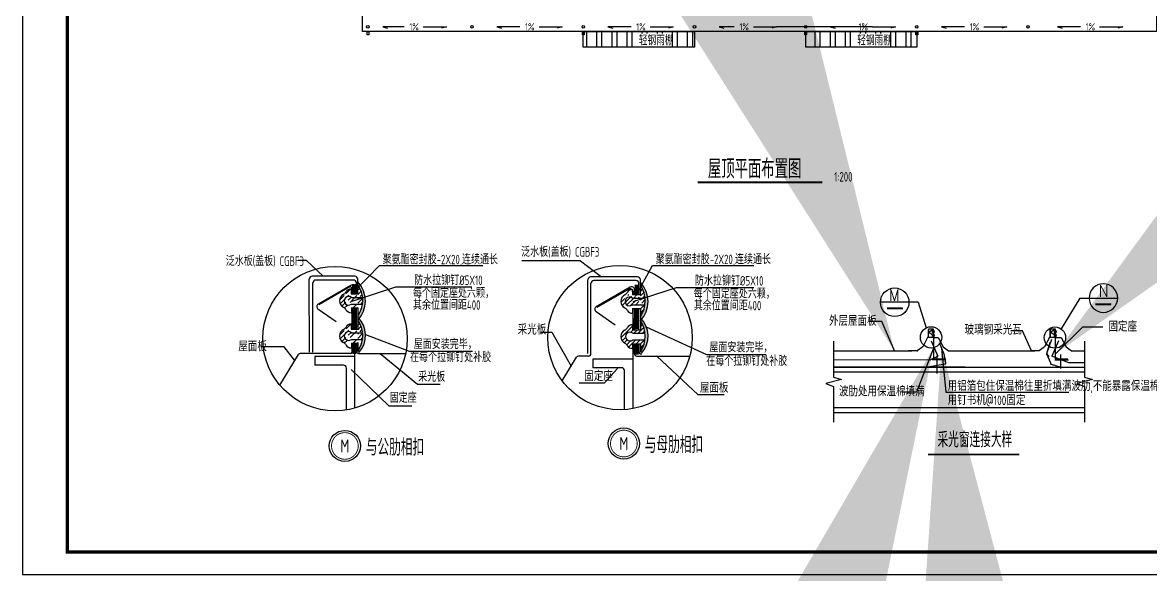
# Model space of a CAD drawing. Extents: x 180850 to 1400258, y 48356 to 327067.
# Drawn here: x 552425 to 623443, y 232984 to 267739 of the extents above; entities that cross this region are included whole.
import ezdxf
from ezdxf.enums import TextEntityAlignment as Align

# ---------------------------------------------------------------- set-up
doc = ezdxf.new("R2010")
doc.units = 0
doc.header["$LTSCALE"] = 1000
doc.linetypes.add('PHANTOM', pattern=[2.5, 1.25, -0.25, 0.25, -0.25, 0.25, -0.25])
for name, color, linetype in [('3', 3, 'PHANTOM'), ('7', 3, 'Continuous'), ('8', 3, 'Continuous'), ('PUB_DIM', 3, 'Continuous'), ('PUB_TEXT', 7, 'Continuous'), ('PUB_TITLE', 4, 'Continuous'), ('TEXT', 7, 'Continuous'), ('THIN', 7, 'Continuous'), ('WINDOW_TEXT', 7, 'Continuous'), ('YCX', 90, 'Continuous'), ('保温棉', 6, 'BATTING'), ('天沟', 2, 'Continuous'), ('文字', 7, 'Continuous'), ('黄色', 2, 'Continuous')]:
    doc.layers.add(name, color=color, linetype=linetype)
doc.styles.add('C', font='tssdeng.shx', dxfattribs={"height": 3, "bigfont": 'tssdchn.shx'})
doc.styles.add('ROMANC', font='romant.shx', dxfattribs={"width": 0.8, "bigfont": '@1hztxt.shx'})
doc.styles.get("Standard").update_dxf_attribs({"font": 'gbenor.shx', "bigfont": 'gbcbig.shx'})
doc.styles.add('TSSD_Label', font='tssdeng.shx', dxfattribs={"width": 0.7, "bigfont": 'hztxt.shx'})
doc.styles.add('TSSD_Norm', font='tssdeng.shx', dxfattribs={"bigfont": 'hztxt.shx'})
doc.styles.add('TSSD_Num', font='Tssdeng.shx', dxfattribs={"width": 0.7, "bigfont": 'hztxt.shx'})
doc.linetypes.add('BATTING', pattern='A,0.0001,-0.1,[134,ltypeshp.shx,S=0.1,R=0,X=-0.1,Y=0],-0.2,[134,ltypeshp.shx,S=0.1,R=180,X=0.1,Y=0],-0.1', length=0.4001)
doc.dimstyles.get("Standard").update_dxf_attribs({"dimscale": 100, "dimtxt": 3.5, "dimasz": 1, "dimexe": 2.5, "dimexo": 3, "dimgap": 1.5, "dimtad": 1, "dimdec": 0, "dimzin": 0, "dimdsep": 46, "dimtxsty": 'Standard', "dimblk": 'ARCHTICK', "dimcen": 0.09, "dimadec": 0, "dimazin": 0, "dimtfac": 1, "dimtdec": 0, "dimtix": 1, "dimtmove": 2, "dimatfit": 3, "dimfxl": 1, "dimtolj": 1, "dimtzin": 0, "dimarcsym": 0})

# ---------------------------------------------------------------- blocks, each defined once
blk = doc.blocks.new('ts_idx2')
at = {"color": 0, "linetype": 'ByBlock', "lineweight": -2, "const_width": 0.03333333333333333}
blk.add_lwpolyline([(-0.5, 0, 1), (0.5, 0, 1)], format="xyb", close=True, dxfattribs=at)
at = {"color": 0, "linetype": 'ByBlock', "lineweight": -2}
blk.add_circle((0, 0), 0.5833333333333334, dxfattribs=at)
at = {"color": 0, "linetype": 'ByBlock', "lineweight": -2, "style": 'TSSD_Num', "width": 0.7}
blk.add_attdef('A', text='', height=0.5, dxfattribs=at).set_placement((0, 0), align=Align.MIDDLE_CENTER)
blk = doc.blocks.new('_ArchTick')
at = {"color": 0, "linetype": 'ByBlock', "const_width": 0.4}
blk.add_lwpolyline([(-0.5, -0.5), (0.5, 0.5)], dxfattribs=at)
blk = doc.blocks.new('索引号')
at = {"layer": 'PUB_DIM', "lineweight": -3, "ltscale": 10}
blk.add_line((1000, 0), (0, 0), dxfattribs=at)
at = {"layer": 'PUB_DIM', "lineweight": -3}
blk.add_circle((500, 0), 500, dxfattribs=at)
at = {"layer": 'PUB_TEXT', "lineweight": -3, "style": 'ROMANC'}
for tag, width, p, p2 in [('1', 1.266666666666671, (309.768531473208, 45.84488161455374), (671.6732933779713, 45.84488161455374)), ('-', 0.5135135135135155, (309.8169223703153, -425.6182460854761), (671.7216842750786, -425.6182460854761))]:
    blk.add_attdef(tag, text='', height=400, dxfattribs=dict(at, width=width)).set_placement(p, p2, align=Align.FIT)

msp = doc.modelspace()

# ---------------------------------------------------------------- hatches: boundary and pattern name
h = msp.add_hatch()
h.set_pattern_fill('ANSI32', color=256, scale=200, angle=-135.0000000000001)
h.set_pattern_definition([(270, (519371.8910345262, 457504.0395868838), (952.5, -5.728753434538342e-13), []), (270, (519054.3908973853, 457186.5394497428), (952.5, -5.728753434538342e-13), [])])
h.paths.add_polyline_path([(587732.890358692, 266179.4991750136), (587732.890358692, 267179.8651302604), (594731.6179360199, 267179.86513026), (594731.6179360198, 266179.4991750132)])
h.paths.add_polyline_path([(591122.7603936397, 266179.3593111527), (591122.7603936397, 267043.9262403586), (593018.1934646638, 267043.9262403586), (593018.1934646638, 266179.3593111527)])
h = msp.add_hatch()
h.set_pattern_fill('ANSI32', color=256, scale=200, angle=-135.0000000000001)
h.set_pattern_definition([(270, (533121.8909755868, 457504.0395868838), (952.5, -5.728753434538342e-13), []), (270, (532804.390838446, 457186.5394497428), (952.5, -5.728753434538342e-13), [])])
h.paths.add_polyline_path([(601740.044019503, 266179.4991750136), (601740.044019503, 267179.8651302604), (608728.6119890958, 267179.86513026), (608728.6119890957, 266179.4991750132)])
h.paths.add_polyline_path([(604872.7603347003, 266179.3593111527), (604872.7603347003, 267043.9262403586), (606768.1934057245, 267043.9262403586), (606768.1934057245, 266179.3593111527)])
at = {"linetype": 'Continuous'}
h = msp.add_hatch(dxfattribs=at)
h.set_pattern_fill('ANSI31', color=1, scale=60.00000000000003, style=0)
h.set_pattern_definition([(45, (553445.2619798561, 289248.0241285502), (-134.7038418160373, 134.7038418160373), [])])
edge = h.paths.add_edge_path()
edge.add_line((573132.9048155999, 250426.5504644044), (573826.1465949824, 250426.5504644044))
edge.add_arc((572954.8985007695, 250216.5504644046), 275.2930222868749, 49.71375193712696, 310.2862480628657)
edge.add_arc((572472.9048156046, 250941.5314528015), 360.0000000000002, 296.4288047686909, 332.2735083251216)
edge.add_arc((572834.975812391, 250213.063948616), 453.4865157883771, 116.4288047686893, 243.5711952313106)
edge.add_line((573132.9048155999, 250966.5504644044), (573132.9048155999, 250666.5504644044))
edge.add_arc((573110.2334101327, 250606.5504644044), 360.0000000000002, 90, 152.2735083251234)
edge.add_arc((573106.5194052599, 249826.5504644046), 360.0000000000002, 208.355192117201, 269.9999999999968)
edge.add_arc((572472.9048156046, 249484.5964444308), 360.0000000000002, 28.35519211720153, 63.57119523130913)
edge.add_line((573132.9048155999, 250006.5504644046), (573829.3174069962, 250006.5504644046))
edge.add_arc((572105.3699974647, 250203.547402184), 1735.166408252474, 325.4383870093404, 394.5616129906601)
edge.add_line((573132.9048155999, 249766.5504644046), (573132.9048155999, 249466.5504644046))
edge.add_line((573132.9048155999, 249766.5504644046), (573534.3083862221, 249766.5504644046))
edge.add_line((573534.3083862179, 249766.5504644046), (573534.3083862179, 249219.2011493543))
edge.add_line((573534.3083862179, 249530.9796154489), (573534.3083862179, 249766.5504644047))
edge.add_line((573534.3083862179, 251187.8936550138), (573534.3083862179, 250666.5504644043))
edge.add_line((573132.9048155999, 250666.5504644046), (573534.3083862221, 250666.5504644046))
h = msp.add_hatch(color=7, dxfattribs=at)
h.paths.add_polyline_path([(573534.3083862179, 251403.0252321685), (573534.3083862179, 251187.8936550138, -0.09279267283426133), (573793.6075659922, 250604.3670330859), (573939.237105044, 250712.8285756693, 0.1168679019235286)])
h.paths.add_polyline_path([(573534.3083862179, 249219.2011493542), (573534.3083862179, 249004.0695722, 0.2716897885228741), (573939.237105044, 250712.8285756693), (573793.6075659922, 250604.3670330859, -0.2121800642430732)])
h = msp.add_hatch(dxfattribs=at)
h.set_pattern_fill('ANSI31', color=1, scale=60.00000000000003, style=0)
h.set_pattern_definition([(45, (558440.1565250193, 288766.1213181254), (-134.7038418160373, 134.7038418160373), [])])
edge = h.paths.add_edge_path(flags=17)
edge.add_arc((590544.0940485961, 250176.4239351591), 453.4865157883771, 116.4288047148524, 243.5711952851475)
edge.add_arc((590182.0230518094, 249447.9564309737), 360.0000000000002, 28.355192150400683, 63.57119528514761, ccw=False)
edge.add_arc((590815.6376414647, 249789.9104509475), 360.0000000000002, 208.3551921504007, 270)
edge.add_line((590815.6376414647, 249429.9104509475), (590838.3090469291, 249429.9104509475))
edge.add_line((590838.3090469291, 249429.9104509475), (590838.3090469291, 249729.9104509475))
edge.add_line((590838.3090469291, 249729.9104509475), (591326.70753827, 249729.9104509475))
edge.add_line((591326.70753827, 249729.9104509475), (591327.0826066873, 249222.5170715046))
edge.add_arc((589898.1442179299, 250206.8633243346), 1735.166408252474, 325.4383870209965, 394.5616129790034)
edge.add_line((591327.0826066873, 251191.2095771644), (591326.70753827, 250610.7881936582))
edge.add_line((591326.70753827, 250610.7881936582), (590821.5381702058, 250610.7881936582))
edge.add_line((590821.5381702058, 250610.7881936582), (590819.3516463464, 250929.9104509475))
edge.add_arc((590819.3516463464, 250569.9104509475), 360.0000000000002, 90, 152.273508311653)
edge.add_arc((590182.0230518094, 250904.8914393445), 360.0000000000002, 296.4288047148524, 332.2735083116527, ccw=False)
edge = h.paths.add_edge_path(flags=0)
edge.add_arc((590815.6376414647, 249789.9104509475), 360.0000000000002, 208.3551921504007, 270)
edge = h.paths.add_edge_path(flags=0)
edge.add_arc((590182.0230518094, 249447.9564309737), 360.0000000000002, 28.35519215040074, 63.57119528514756)
edge = h.paths.add_edge_path(flags=0)
edge.add_arc((590544.0940485961, 250176.4239351591), 453.4865157883771, 116.4288047148524, 243.5711952851475)
edge = h.paths.add_edge_path(flags=0)
edge.add_line((590815.6376414647, 249429.9104509475), (590838.3090469291, 249429.9104509475))
edge = h.paths.add_edge_path(flags=0)
edge.add_line((590838.3090469291, 249729.9104509475), (590838.3090469291, 249429.9104509475))
edge = h.paths.add_edge_path(flags=0)
edge.add_line((590838.3090469291, 249729.9104509475), (591326.70753827, 249729.9104509475))
edge = h.paths.add_edge_path(flags=0)
edge.add_line((591326.70753827, 249729.9104509475), (591327.0826066873, 249222.5170715046))
edge = h.paths.add_edge_path(flags=0)
edge.add_arc((589898.1442179299, 250206.8633243346), 1735.166408252474, 325.4383870209965, 394.5616129790034)
edge = h.paths.add_edge_path(flags=0)
edge.add_line((591326.70753827, 250610.7881936582), (591327.0826066873, 251191.2095771644))
edge = h.paths.add_edge_path(flags=0)
edge.add_line((590821.5381702058, 250610.7881936582), (591326.70753827, 250610.7881936582))
edge = h.paths.add_edge_path(flags=0)
edge.add_line((590819.3516463464, 250929.9104509475), (590821.5381702058, 250610.7881936582))
edge = h.paths.add_edge_path(flags=0)
edge.add_arc((590819.3516463464, 250569.9104509475), 360.0000000000002, 90, 152.273508311653)
edge = h.paths.add_edge_path(flags=0)
edge.add_arc((590182.0230518094, 250904.8914393445), 360.0000000000002, 296.4288047148524, 332.2735083116526)
edge = h.paths.add_edge_path(flags=17)
edge.add_arc((590182.0230518094, 250904.8914393445), 360.0000000000002, 296.4288047148524, 332.2735083116526)
edge.add_arc((590819.3516463464, 250569.9104509475), 360.0000000000002, 90, 152.273508311653, ccw=False)
edge.add_line((590819.3516463464, 250929.9104509475), (590821.5381702058, 250610.7881936582))
edge.add_line((590821.5381702058, 250610.7881936582), (591326.70753827, 250610.7881936582))
edge.add_line((591326.70753827, 250610.7881936582), (591327.0826066873, 251191.2095771644))
edge.add_arc((589898.1442179299, 250206.8633243346), 1735.166408252474, -34.56161297900343, 34.561612979003485, ccw=False)
edge.add_line((591327.0826066873, 249222.5170715046), (591326.70753827, 249729.9104509475))
edge.add_line((591326.70753827, 249729.9104509475), (590838.3090469291, 249729.9104509475))
edge.add_line((590838.3090469291, 249729.9104509475), (590838.3090469291, 249429.9104509475))
edge.add_line((590838.3090469291, 249429.9104509475), (590815.6376414647, 249429.9104509475))
edge.add_arc((590815.6376414647, 249789.9104509475), 360.0000000000002, 208.3551921504007, 270, ccw=False)
edge.add_arc((590182.0230518094, 249447.9564309737), 360.0000000000002, 28.35519215040074, 63.57119528514756)
edge.add_arc((590544.0940485961, 250176.4239351591), 453.4865157883771, 116.42880471485239, 243.5711952851475, ccw=False)
edge = h.paths.add_edge_path(flags=0)
edge.add_arc((590182.0230518094, 250904.8914393445), 360.0000000000002, 296.4288047148524, 332.2735083116526)
edge.add_arc((590182.0230518094, 250904.8914393445), 360.0000000000002, 296.4288047148524, 332.2735083116527, ccw=False)
edge = h.paths.add_edge_path(flags=0)
edge.add_arc((590182.0230518094, 250904.8914393445), 360.0000000000002, 296.4288047148524, 332.2735083116526)
edge.add_arc((590182.0230518094, 250904.8914393445), 360.0000000000002, 296.4288047148524, 332.2735083116526)
edge = h.paths.add_edge_path(flags=0)
edge.add_arc((590182.0230518094, 250904.8914393445), 360.0000000000002, 296.4288047148524, 332.2735083116526)
edge.add_arc((590182.0230518094, 250904.8914393445), 360.0000000000002, 296.4288047148524, 332.2735083116526)
edge.add_arc((590182.0230518094, 250904.8914393445), 360.0000000000002, 296.4288047148524, 332.2735083116526)
edge.add_arc((590636.7151420539, 250179.9104509475), 275.2930222868749, 49.71375192920425, 310.2862480707958)
edge.add_line((590814.7214568829, 249969.9104509475), (591622.0916274629, 249969.9104509475))
edge.add_line((590814.7214568829, 250389.9104509475), (591618.9208154491, 250389.9104509475))
h = msp.add_hatch(color=7, dxfattribs=at)
h.paths.add_polyline_path([(591327.0826066857, 251366.3852187116), (591327.0826066857, 251151.2536415568, -0.09279267283426133), (591586.3817864676, 250567.727019629), (591732.0113255134, 250676.1885622124, 0.1168679019235286)])
h.paths.add_polyline_path([(591327.0826066857, 249182.5611358969), (591327.0826066857, 248967.429558743, 0.2716897885228741), (591732.0113255134, 250676.1885622124), (591586.3817864676, 250567.727019629, -0.2121800642430732)])
h = msp.add_hatch(dxfattribs=at)
h.set_pattern_fill('ANSI31', color=1, scale=60.00000000000003, style=0)
h.set_pattern_definition([(45, (553445.2619798561, 287031.0244389294), (-134.7038418160373, 134.7038418160373), [])])
edge = h.paths.add_edge_path()
edge.add_line((573132.9048155999, 248209.5507747841), (573826.1465949824, 248209.5507747841))
edge.add_arc((572954.8985007695, 247999.5507747839), 275.2930222868749, 49.71375193712696, 310.2862480628657)
edge.add_arc((572472.9048156046, 248724.5317631812), 360.0000000000002, 296.4288047686909, 332.2735083251216)
edge.add_arc((572834.975812391, 247996.0642589958), 453.4865157883771, 116.4288047686893, 243.5711952313106)
edge.add_line((573132.9048155999, 248749.5507747842), (573132.9048155999, 248449.5507747842))
edge.add_arc((573110.2334101327, 248389.5507747841), 360.0000000000002, 90, 152.2735083251234)
edge.add_arc((573106.5194052599, 247609.5507747841), 360.0000000000002, 208.355192117201, 269.9999999999968)
edge.add_arc((572472.9048156046, 247267.5967548104), 360.0000000000002, 28.35519211720153, 63.57119523130913)
edge.add_line((573132.9048155999, 247789.5507747841), (573829.3174069962, 247789.5507747841))
edge.add_arc((572105.3699974647, 247986.5477125636), 1735.166408252474, 325.4383870093404, 394.5616129906601)
edge.add_line((573132.9048155999, 247549.5507747839), (573132.9048155999, 247249.5507747839))
edge.add_line((573132.9048155999, 247549.5507747839), (573534.3083862221, 247549.5507747839))
edge.add_line((573534.3083862179, 247549.5507747839), (573534.3083862179, 247002.2014597336))
edge.add_line((573534.3083862179, 247313.9799258279), (573534.3083862179, 247549.5507747839))
edge.add_line((573534.3083862179, 248970.8939653934), (573534.3083862179, 248449.5507747839))
edge.add_line((573132.9048155999, 248449.5507747839), (573534.3083862221, 248449.5507747839))
h = msp.add_hatch(color=7, dxfattribs=at)
h.paths.add_polyline_path([(573534.3083862179, 249186.0255425483), (573534.3083862179, 248970.8939653934, -0.09279267283426133), (573793.6075659922, 248387.3673434652), (573939.237105044, 248495.8288860489, 0.1168679019235286)])
h.paths.add_polyline_path([(573534.3083862179, 247002.2014597334), (573534.3083862179, 246787.0698825787, 0.2716897885228741), (573939.237105044, 248495.8288860489), (573793.6075659922, 248387.3673434652, -0.2121800642430732)])
h = msp.add_hatch(dxfattribs=at)
h.set_pattern_fill('ANSI31', color=1, scale=60.00000000000003, style=0)
h.set_pattern_definition([(45, (558440.1451667836, 286549.1312757202), (-134.7038418160373, 134.7038418160373), [])])
edge = h.paths.add_edge_path()
edge.add_arc((590544.0826903648, 247959.4338927536), 453.4865157883771, 116.4288047686893, 243.5711952313106)
edge.add_arc((590182.0116935781, 247230.9663885686), 360.0000000000002, 28.355192117201625, 63.571195231309105, ccw=False)
edge.add_arc((590815.626283232, 247572.920408542), 360.0000000000002, 208.355192117201, 269.9999999999968)
edge.add_line((590815.626283232, 247212.920408542), (590838.2976886964, 247212.920408542))
edge.add_line((590838.2976886934, 247212.920408542), (590838.2976886934, 247512.920408542))
edge.add_line((590838.2976886934, 247512.9204085422), (591326.6961800328, 247512.9204085422))
edge.add_line((591326.6961800357, 247512.9204085422), (591327.0712484574, 247005.5270290993))
edge.add_arc((589898.132859697, 247989.873281929), 1735.166408252474, 325.4383870093404, 394.5616129906601)
edge.add_line((591327.071248456, 248974.2195347591), (591326.6961800344, 248393.7981512528))
edge.add_line((591326.6961800357, 248393.798151253), (590821.5268119742, 248393.798151253))
edge.add_line((590821.5268119728, 248393.798151253), (590819.3402881107, 248712.9204085424))
edge.add_arc((590819.340288112, 248352.9204085423), 360.0000000000002, 90, 152.2735083251234)
edge.add_arc((590182.0116935781, 248687.901396939), 360.0000000000002, 296.4288047686909, 332.27350832512155, ccw=False)
edge = h.paths.add_edge_path(flags=16)
edge.add_arc((590636.7037838182, 247962.9204085422), 275.2930222868749, 49.71375193712696, 310.2862480628657)
edge.add_line((590814.7100986486, 247752.920408542), (591622.0802692284, 247752.9204085419))
edge.add_line((590814.7100986486, 248172.9204085423), (591618.9094572146, 248172.9204085423))
h = msp.add_hatch(color=7, dxfattribs=at)
h.paths.add_polyline_path([(591327.0826066857, 249149.3855290908), (591327.0826066857, 248934.2539519361, -0.09279267283426133), (591586.3817864676, 248350.7273300082), (591732.0113255134, 248459.1888725921, 0.1168679019235286)])
h.paths.add_polyline_path([(591327.0826066857, 246965.5614462767), (591327.0826066857, 246750.4298691218, 0.2716897885228741), (591732.0113255134, 248459.1888725921), (591586.3817864676, 248350.7273300082, -0.2121800642430732)])
h = msp.add_hatch(color=4, dxfattribs=at)
h.paths.add_polyline_path([(609766.6626246719, 248304.9877863068), (609756.6626246691, 248304.9877863068), (609756.6626246691, 248039.5425447628), (609766.6626246719, 248039.5425447628)])
h.paths.add_polyline_path([(609766.6626246719, 248039.5425447628), (609776.6626246705, 248039.5425447628), (609776.6626246705, 248304.9877863068), (609766.6626246719, 248304.9877863068)])
h.paths.add_polyline_path([(609766.6626246719, 248039.5425447628), (609756.6626246691, 248039.5425447628), (609756.6626246691, 247972.9449902077), (609766.6626246719, 247972.9449902077)])
h.paths.add_polyline_path([(609766.6626246719, 247972.9449902077), (609776.6626246705, 247972.9449902077), (609776.6626246705, 248039.5425447628), (609766.6626246719, 248039.5425447628)])
h = msp.add_hatch(color=4, dxfattribs=at)
h.paths.add_polyline_path([(617441.1646984963, 248306.2870212941), (617431.1646984936, 248306.2870212941), (617431.1646984936, 248040.8417797501), (617441.1646984963, 248040.8417797501)])
h.paths.add_polyline_path([(617441.1646984963, 248040.8417797501), (617451.164698495, 248040.8417797501), (617451.164698495, 248306.2870212941), (617441.1646984963, 248306.2870212941)])
h.paths.add_polyline_path([(617441.1646984963, 248040.8417797501), (617431.1646984936, 248040.8417797501), (617431.1646984936, 247974.2442251952), (617441.1646984963, 247974.2442251952)])
h.paths.add_polyline_path([(617441.1646984963, 247974.2442251952), (617451.164698495, 247974.2442251952), (617451.164698495, 248040.8417797501), (617441.1646984963, 248040.8417797501)])

# ---------------------------------------------------------------- linework, layer by layer
at = {"color": 7, "linetype": 'Continuous'}
for p, q in [((570484.1619845369, 246984.3912577503), (570477.0547492736, 251581.5227073225)), ((573353.9333177976, 251761.5227073225), (570657.0547492736, 251761.5227073225)), ((573263.9333177976, 251525.3839152111), (570883.8955822192, 251525.3839152111)), ((573533.9333177976, 250647.4282071154), (573533.9333177976, 251581.5227073225)), ((588023.1125178864, 246896.1348490592), (588023.1125178864, 251545.0492610951)), ((591146.70753827, 251724.8826938652), (588195.3706538997, 251724.8826938652)), ((591056.70753827, 251488.7439017539), (588393.993019349, 251488.7439017539)), ((591326.70753827, 250610.7881936582), (591326.70753827, 251544.8826938652)), ((570703.8955822192, 246984.3912577503), (570703.8955822192, 251345.3839152111)), ((573443.9333177976, 250647.4282071154), (573443.9333177976, 251345.3839152111)), ((588213.993019349, 246896.1348490592), (588213.993019349, 251308.7439017539)), ((591236.70753827, 250610.7881936582), (591236.70753827, 251308.7439017539)), ((620962.2514207436, 249998.9777577714), (619977.210242994, 249998.9777577714)), ((573443.9333177976, 248439.4008341956), (573443.9333177976, 249766.5504644046)), ((573533.9333177976, 249766.5504644046), (573534.3083862207, 249259.1570849619)), ((591236.70753827, 248402.7608207386), (591236.70753827, 249729.9104509475)), ((591326.70753827, 249729.9104509475), (591327.0826066873, 249222.5170715046)), ((606859.7337552578, 249736.8715004835), (607844.7749330074, 249736.8715004835)), ((573534.3083862207, 249259.1570849619), (573533.9333177976, 248430.4285174943)), ((591327.0826066873, 249222.5170715046), (591326.70753827, 248393.7885040372)), ((573443.9333177976, 247047.3454394378), (573443.9333177976, 247549.5507747841)), ((573443.9333177976, 247542.1536545277), (573443.9333177976, 247549.5507747841)), ((573533.9333177976, 247025.1484932148), (573533.9333177976, 247580.5976941836)), ((573533.9333177976, 247549.5507747841), (573534.3083862207, 247042.1573953413)), ((588213.993019349, 246884.0641655992), (588213.993019349, 247685.1131389059)), ((590954.0307549274, 246884.0641655992), (590954.0307549274, 247512.9107613271)), ((591236.70753827, 247505.5136410706), (591236.70753827, 247512.9107613271)), ((591236.70753827, 247010.7054259809), (591236.70753827, 247512.9107613271)), ((591326.70753827, 247512.9107613271), (591327.0826066873, 247005.5173818842)), ((573593.9333177976, 246897.3454394378), (576546.3060983695, 246897.3454394378)), ((586406.840327174, 245173.9858140019), (587310.2234064437, 246661.9108857354)), ((588063.993019349, 246734.0641655992), (587438.4415337226, 246734.0641655992)), ((591104.0307549274, 246734.0641655992), (594374.0307549274, 246734.0641655992)), ((609992.5172689169, 246749.1501227826), (609992.5172689169, 245631.9501227828))]:
    msp.add_line(p, q, dxfattribs=at)
at = {"color": 3, "linetype": 'Continuous'}
for p, q in [((573083.9333177976, 251189.4993425299), (571038.5853476533, 250008.6171413787)), ((573353.9333177976, 250647.4282071154), (573353.9333177976, 251033.6147698486)), ((590594.0307549274, 250950.141117145), (588591.6467373959, 249794.0641655992)), ((590864.0307549274, 250610.7881936582), (590864.0307549274, 250794.2565444638)), ((571025.341589112, 249705.2852007257), (572163.4154010393, 248908.3973385744)), ((573353.9333177976, 248430.4285174943), (573353.9333177976, 249766.5504644046)), ((590864.0307549274, 248393.7885040372), (590864.0307549274, 249729.9104509475)), ((609766.6626246705, 248408.7867027264), (609482.2139873834, 248244.5602054184)), ((609482.2139873834, 248244.5602054184), (609678.8104780138, 248106.9018606941)), ((617441.164698495, 248410.0859377139), (617156.7160612078, 248245.8594404058)), ((617156.7160612078, 248245.8594404058), (617353.3125518368, 248108.2010956815)), ((573353.9333177976, 243466.1125309072), (573353.9333177976, 247549.5507747841)), ((573353.9333177976, 247542.1536545277), (573353.9333177976, 247549.5507747841)), ((573353.9333177976, 247542.1536545277), (573353.9333177976, 247549.5507747841)), ((590864.0307549274, 243428.986919208), (590864.0307549274, 247512.9107613271)), ((590864.0307549274, 246945.3839763681), (590864.0307549274, 247512.9107613271)), ((591146.70753827, 247505.5136410706), (591146.70753827, 247512.9107613271)), ((591146.70753827, 247505.5136410706), (591146.70753827, 247512.9107613271)), ((570822.45987333, 246703.7290199007), (570822.45987333, 246163.7290199007)), ((573353.9333177976, 246703.7290199007), (570822.45987333, 246703.7290199007)), ((590864.0307549274, 246540.4477460621), (588332.5573104596, 246540.4477460621)), ((588332.5573104596, 246540.4477460621), (588332.5573104596, 246000.4477460621)), ((572633.9333177976, 246163.7290199007), (570822.45987333, 246163.7290199007)), ((572813.9333177976, 243346.0105271183), (572813.9333177976, 245983.7290199007)), ((590144.0307549274, 246000.4477460621), (588332.5573104596, 246000.4477460621)), ((590324.0307549274, 243363.0299315594), (590324.0307549274, 245820.4477460621))]:
    msp.add_line(p, q, dxfattribs=at)
at = {"color": 1, "linetype": 'Continuous'}
for p, q in [((573038.9333177976, 251087.4416288707), (571081.5493002661, 249957.3454394384)), ((573161.7427084529, 250647.4282071154), (573161.7427084529, 250957.5378183029)), ((590684.0307549274, 251078.179592918), (588548.6827847831, 249845.3358675395)), ((590954.0307549274, 250610.7881936582), (590954.0307549274, 250922.2950202368)), ((590954.5169289192, 250610.7881936582), (590954.5169289192, 250920.8978048457)), ((573161.7427084529, 249766.5504644046), (573161.7427084529, 248430.4285174943)), ((588535.4390262415, 249542.0039268866), (589729.5011998481, 248705.9125918354)), ((590954.5169289192, 249729.9104509475), (590954.5169289192, 248393.7885040372)), ((590954.0307549274, 248393.7885040372), (590954.0307549274, 249114.7084711699)), ((609726.6626246705, 248377.2396973428), (609514.1755116106, 248254.5602054184)), ((609756.6626246705, 247914.5602054184), (609756.6626246705, 248359.9191892669)), ((617401.164698495, 248378.5389323303), (617188.6775854336, 248255.8594404057)), ((617431.164698495, 247915.8594404058), (617431.164698495, 248361.2184242543)), ((573161.3312129922, 247549.5507747841), (573161.256534461, 246987.3454394378)), ((573263.9333177976, 247542.1536545277), (573263.9333177976, 247549.5507747841)), ((590954.0307549274, 246950.7054259949), (590954.0307549274, 247512.9107613271)), ((591056.70753827, 247505.5136410706), (591056.70753827, 247512.9107613271))]:
    msp.add_line(p, q, dxfattribs=at)
at = {"color": 2, "linetype": 'Continuous'}
for p, q in [((573113.9333177976, 250957.5378183029), (573113.9333177976, 250647.4282071154)), ((590819.3516463464, 250929.9104509475), (590821.5381702058, 250610.7881936582)), ((591326.70753827, 250610.7881936582), (591327.0826066873, 251191.2095771644)), ((573113.9333177976, 250647.4282071154), (573533.9333177976, 250647.4282071154)), ((573132.9048156032, 250426.5504644046), (573826.1465949827, 250426.5504644046)), ((573132.9048156032, 250006.5504644046), (573829.3174069963, 250006.5504644046)), ((590814.7214568829, 250389.9104509475), (591618.9208154491, 250389.9104509475)), ((590821.5381702058, 250610.7881936582), (591326.70753827, 250610.7881936582)), ((573106.5194052585, 249466.5504644046), (573129.1908107215, 249466.5504644046)), ((573129.1908107215, 249766.5504644046), (573129.1908107215, 249466.5504644046)), ((573129.1908107215, 249766.5504644046), (573533.9333177976, 249766.5504644046)), ((590814.7214568829, 249969.9104509475), (591622.0916274629, 249969.9104509475)), ((590815.6376414647, 249429.9104509475), (590838.3090469291, 249429.9104509475)), ((590838.3090469291, 249729.9104509475), (591326.70753827, 249729.9104509475)), ((590838.3090469291, 249729.9104509475), (590838.3090469291, 249429.9104509475)), ((591326.70753827, 249729.9104509475), (591327.0826066873, 249222.5170715046)), ((573113.9333177976, 248740.5381286823), (573113.9333177976, 248430.4285174943)), ((590819.3516463464, 248712.9107613269), (590823.0515540115, 248393.7885040372)), ((573113.9333177976, 248430.4285174943), (573533.9333177976, 248430.4285174943)), ((573132.9048156032, 248209.5507747841), (573826.1465949827, 248209.5507747841)), ((590823.0515540115, 248393.7885040372), (591326.70753827, 248393.7885040372)), ((590842.0230518094, 248172.910761327), (591618.9208154491, 248172.910761327)), ((573106.5194052585, 247249.5507747839), (573129.1908107215, 247249.5507747839)), ((573129.1908107215, 247549.5507747841), (573533.9333177976, 247549.5507747841)), ((573129.1908107215, 247549.5507747841), (573129.1908107215, 247249.5507747839)), ((573132.9048156032, 247789.5507747839), (573829.3174069963, 247789.5507747839)), ((573533.9333177976, 247580.5976941836), (573533.9333177976, 247542.1536545277)), ((590815.6376414647, 247212.9107613271), (590838.3090469291, 247212.9107613271)), ((590838.3090469291, 247512.9107613271), (590838.3090469291, 247212.9107613271)), ((590838.3090469291, 247512.9107613271), (591326.70753827, 247512.9107613271)), ((590842.0230518094, 247752.9107613271), (591622.0916274629, 247752.9107613271))]:
    msp.add_line(p, q, dxfattribs=at)
at = {"color": 3}
for p, q in [((609410.5660641597, 247914.5602054183), (609101.6539298877, 247308.2860054182)), ((609776.6626246705, 247914.5602054184), (609410.5660641597, 247914.5602054183)), ((609472.2139873834, 247914.5602054184), (609472.2139873834, 248408.7867027264)), ((609756.6626246705, 248428.7867027264), (609492.2139873848, 248428.7867027264)), ((609776.6626246705, 247914.5602054184), (609776.6626246705, 248408.7867027264)), ((609776.6626246705, 247915.2098229121), (609776.6626246705, 247774.2228456131)), ((617146.7160612078, 247915.8594404058), (617146.7160612078, 248410.0859377139)), ((617431.164698495, 248430.0859377139), (617166.7160612078, 248430.0859377139)), ((617451.164698495, 247915.8594404058), (617451.164698495, 248410.0859377139)), ((617451.164698495, 247915.8594404059), (617451.164698495, 247774.8724631068)), ((617451.164698495, 247915.8594404059), (617817.3572458833, 247915.8594404058)), ((617482.97529473, 247915.8594404058), (617817.3572458833, 247915.8594404058)), ((617817.3572458833, 247915.8594404058), (618126.2693801537, 247309.5852404058)), ((609101.6539298877, 247308.2860054182), (608760.4060641587, 247069.3522054183)), ((609101.6539298877, 247308.2860054182), (608760.4060641587, 247069.3522054183)), ((618126.2693801537, 247309.5852404058), (618467.5172458828, 247070.6514404057)), ((603495.8374973253, 247069.3522054185), (608424.5186823428, 247069.3522054183)), ((608760.4060641587, 247069.3522054183), (608183.3890641587, 247069.3522054183)), ((618467.5172458828, 247070.6514404057), (619301.0374973252, 247070.6514404057)), ((611769.941484928, 246032.9488296683), (603495.8374973253, 246031.926759195))]:
    msp.add_line(p, q, dxfattribs=at)
at = {"color": 6, "linetype": 'Continuous'}
for p, q in [((609462.2139873848, 247914.5602054184), (609462.2139873848, 248418.7867027266)), ((609766.6626246705, 248438.7867027264), (609482.2139873834, 248438.7867027264)), ((609786.6626246705, 247914.5602054184), (609786.6626246705, 248418.7867027266)), ((617136.7160612078, 247915.8594404058), (617136.7160612078, 248420.0859377139)), ((617441.164698495, 248440.0859377139), (617156.7160612078, 248440.0859377139)), ((617461.164698495, 247915.8594404058), (617461.164698495, 248420.0859377139)), ((573533.9333177976, 247542.1536545277), (573533.9333177976, 247580.5976941836)), ((591326.70753827, 247505.5136410706), (591326.70753827, 247512.9107613493)), ((591326.70753827, 246988.5084797578), (591326.70753827, 247512.9107613349))]:
    msp.add_line(p, q, dxfattribs=at)
at = {"color": 4, "linetype": 'Continuous'}
for p, q in [((609756.6626246705, 248304.9877863069), (609776.6626246705, 248304.9877863069)), ((609756.6626246705, 248199.2964510943), (609776.6626246705, 248199.2964510943)), ((609756.6626246705, 248072.8247009892), (609776.6626246705, 248072.8247009892)), ((617431.164698495, 248306.2870212943), (617451.164698495, 248306.2870212943)), ((617431.164698495, 248200.5956860816), (617451.164698495, 248200.5956860816)), ((617431.164698495, 248074.1239359767), (617451.164698495, 248074.1239359767)), ((617431.164698495, 247968.4326007644), (617451.164698495, 247968.4326007644))]:
    msp.add_line(p, q, dxfattribs=at)
for points in [[(623831.6179360198, 267179.8651302601), (573831.6179360198, 267179.8651302601), (573831.6179360198, 303179.86513026), (623831.6179360198, 303179.86513026)], [(587732.890358692, 267179.8651302604), (594731.6179360199, 267179.86513026), (594731.6179360198, 266179.4991750132), (587732.890358692, 266179.4991750136)], [(601740.044019503, 267179.8651302604), (608728.6119890958, 267179.86513026), (608728.6119890957, 266179.4991750132), (601740.044019503, 266179.4991750136)]]:
    msp.add_lwpolyline(points, close=True)
at = {"color": 3}
for points, const_width in [([(594931.8993959343, 257676.2730744019), (602772.9798197607, 257676.2730744019)], 117.6), ([(609430.4642905327, 240533.5754123939), (615185.2934564216, 240533.5754123939)], 94.08000000000001)]:
    msp.add_lwpolyline(points, dxfattribs=dict(at, const_width=const_width))
at = {"color": 1, "linetype": 'Continuous', "const_width": 240.0000000000001}
for points in [[(573298.1646961145, 251267.0996994724), (573298.1646961145, 250647.4282071153)], [(591090.9389165764, 251230.4596860152), (591090.9389165764, 250610.7881936582)], [(573294.8230841585, 249766.5504644047), (573294.8230841585, 248470.5511478275)], [(591087.5973046204, 249729.9104509475), (591087.5973046204, 248433.9111343705)], [(573316.0102527357, 247532.557264221), (573316.0102527357, 246865.5850636482)], [(591108.7844732051, 247495.917250764), (591108.7844732051, 246828.945050191)]]:
    msp.add_lwpolyline(points, dxfattribs=at)
at = {"color": 7, "linetype": 'Continuous', "const_width": 120.0000000000001}
for points in [[(620962.2514207436, 249998.9777577714), (619977.210242994, 249998.9777577714)], [(606859.7337552578, 249736.8715004835), (607844.7749330074, 249736.8715004835)]]:
    msp.add_lwpolyline(points, dxfattribs=at)
at = {"color": 2, "linetype": 'Continuous', "const_width": 40.00000000000001}
for points in [[(609686.2014262468, 248326.7647554292), (609686.2014262468, 248206.2091716978)], [(609686.2014262468, 248265.8940056492), (609869.5766725362, 248265.8940056492)], [(609686.2014262468, 248094.6016701119), (609686.2014262468, 247974.0460863801)], [(609686.2014262468, 248033.7309203316), (609869.5766725362, 248033.7309203316)], [(609855.1627755106, 248365.444220642), (609855.1627755106, 248170.2543642292)], [(609855.1627755106, 248133.2811353248), (609855.1627755106, 247938.091278912)], [(617360.7035000712, 248328.0639904166), (617360.7035000712, 248207.508406685)], [(617360.7035000712, 248267.1932406366), (617544.0787463606, 248267.1932406366)], [(617360.7035000712, 248095.9009050994), (617360.7035000712, 247975.3453213676)], [(617360.7035000712, 248035.0301553191), (617544.0787463606, 248035.0301553191)], [(617529.664849335, 248366.7434556295), (617529.664849335, 248171.5535992167)], [(617529.664849335, 248134.5803703123), (617529.664849335, 247939.3905138994)]]:
    msp.add_lwpolyline(points, dxfattribs=at)
at = {"linetype": 'ByBlock'}
for centre in [(574161.3813532979, 267473.133416624), (580724.6877869127, 267473.1334166239), (587733.7349638194, 267473.1334166239), (594733.7349638194, 267473.1334166239), (601733.7349638194, 267473.1334166239), (601733.7349638194, 267473.1334166239), (608724.6877869127, 267473.1334166239), (615733.7349638194, 267473.1334166239)]:
    msp.add_circle(centre, 80, dxfattribs=at)
at = {"color": 7, "linetype": 'Continuous'}
for centre, radius, start, end in [((570657.0547492736, 251581.5227073225), 179.9999999999933, 90, 180), ((570883.8955822192, 251345.3839152111), 180.0000000000001, 90, 180), ((573263.9333177976, 251345.3839152111), 180.0000000000001, 0, 90), ((573353.9333177976, 251581.5227073225), 180.0000000000001, 0, 90), ((588203.1125178864, 251545.0492610951), 180.0000000000001, 90, 180), ((588393.993019349, 251308.7439017539), 180.0000000000001, 90, 180), ((591056.70753827, 251308.7439017539), 180.0000000000001, 0, 90), ((591146.70753827, 251544.8826938652), 180.0000000000001, 0, 90), ((609492.2139873848, 248408.7867027264), 20.00000000000001, 90, 180), ((617166.7160612078, 248410.0859377139), 20.00000000000001, 90, 180), ((573593.9333177976, 247047.3454394378), 150.0000000000001, 180, 270), ((587438.4415337226, 246584.0641655994), 150.0000000000001, 90, 148.736268315884), ((588063.993019349, 246884.0641655992), 150.0000000000001, 270, 0), ((591104.0307549274, 246884.0641655992), 150.0000000000001, 180, 270), ((591386.70753827, 247010.7054259809), 150.0000000000001, 180, 270)]:
    msp.add_arc(centre, radius, start, end, dxfattribs=at)
at = {"color": 2, "linetype": 'Continuous'}
for centre, radius, start, end in [((572472.9048156032, 250941.5314528017), 360.0000000000002, 296.4288047148524, 332.2735083116526), ((573110.2334101327, 250606.5504644046), 360.0000000000002, 90, 152.273508311653), ((572280.4920521014, 250203.5474021841), 1735.166408252474, 316.2688482370822, 43.73115176291776), ((572105.3699974633, 250243.5033377918), 1735.166408252474, 325.4383870209965, 34.56161297900348), ((590182.0230518094, 250904.8914393445), 360.0000000000002, 296.4288047148524, 332.2735083116526), ((590819.3516463464, 250569.9104509475), 360.0000000000002, 90, 152.273508311653), ((590073.2662725678, 250166.9073887269), 1735.166408252474, 316.2688482370822, 43.73115176291776), ((589898.1442179299, 250206.8633243346), 1735.166408252474, 325.4383870209965, 34.56161297900348), ((572834.9758123896, 250213.0639486163), 453.4865157883771, 116.4288047148524, 243.5711952851475), ((572954.8985007667, 250216.5504644046), 275.2930222868749, 49.71375192920425, 310.2862480707958), ((590544.0940485961, 250176.4239351591), 453.4865157883771, 116.4288047148524, 243.5711952851475), ((590636.7151420539, 250179.9104509475), 275.2930222868749, 49.71375192920425, 310.2862480707958), ((572472.9048156032, 249484.5964444309), 360.0000000000002, 28.35519215040074, 63.57119528514756), ((573106.5194052585, 249826.5504644046), 360.0000000000002, 208.3551921504007, 270), ((590182.0230518094, 249447.9564309737), 360.0000000000002, 28.35519215040074, 63.57119528514756), ((590815.6376414647, 249789.9104509475), 360.0000000000002, 208.3551921504007, 270), ((573110.2334101327, 248389.5507747841), 360.0000000000002, 90, 152.273508311653), ((572389.6160726749, 248030.3391475352), 1626.631960928604, 318.5583186976421, 45.2738287047156), ((572105.3699974633, 248026.5036481711), 1735.166408252474, 325.4383870209965, 34.56161297900348), ((590819.3516463464, 248352.910761327), 360.0000000000002, 90, 152.273508311653), ((590182.3902931412, 247993.6991340782), 1626.631960928604, 318.5583186976421, 45.2738287047156), ((589898.1442179299, 247989.8636347141), 1735.166408252474, 325.4383870209965, 34.56161297900348), ((572834.9758123896, 247996.0642589955), 453.4865157883771, 116.4288047148524, 243.5711952851475), ((572472.9048156032, 248724.5317631811), 360.0000000000002, 296.4288047148524, 332.2735083116526), ((572954.8985007667, 247999.5507747841), 275.2930222868749, 49.71375192920425, 310.2862480707958), ((590544.0940485961, 247959.4242455386), 453.4865157883771, 116.4288047148524, 243.5711952851475), ((590182.0230518094, 248687.891749724), 360.0000000000002, 296.4288047148524, 332.2735083116526), ((590664.0167369744, 247962.9107613271), 275.2930222868749, 49.71375192920425, 310.2862480707958), ((572472.9048156032, 247267.5967548102), 360.0000000000002, 28.35519215040074, 63.57119528514756), ((573106.5194052585, 247609.5507747839), 360.0000000000002, 208.3551921504007, 270), ((590182.0230518094, 247230.9567413532), 360.0000000000002, 28.35519215040074, 63.57119528514756), ((590815.6376414647, 247572.9107613271), 360.0000000000002, 208.3551921504007, 270)]:
    msp.add_arc(centre, radius, start, end, dxfattribs=at)
at = {"color": 1, "linetype": 'Continuous'}
for centre, radius, start, end in [((573062.8380131283, 250987.0377062106), 103.2103780833119, 343.3919574195451, 103.3919573768536), ((590774.0307549274, 250922.2950202368), 180.0000000000001, 0, 120.0000000001764), ((588638.6827847831, 249689.4512948584), 180.0000000000001, 120.0000000001764, 235.0000000471568), ((609736.6626246705, 248359.9191892669), 20.00000000000001, 0, 120.0000000001764), ((617411.164698495, 248361.2184242543), 20.00000000000001, 0, 120.0000000001764), ((573071.256534461, 246987.3454394378), 90.00000000000004, 270, 0)]:
    msp.add_arc(centre, radius, start, end, dxfattribs=at)
at = {"color": 3, "linetype": 'Continuous'}
for centre, radius, start, end in [((573173.9333177976, 251033.6147698486), 180.0000000000001, 0, 120.0000000001764), ((590684.0307549274, 250794.2565444638), 180.0000000000001, 0, 120.0000000001764), ((571128.5853476533, 249852.7325686974), 180.0000000000001, 120.0000000001764, 235.0000000471568), ((609519.4017390966, 248242.9365531137), 20.00000000000001, 120.0000000001764, 235.0000000471568), ((609746.6626246705, 248374.1456865749), 20.00000000000001, 0, 120.0000000001764), ((617193.903812921, 248244.235788101), 20.00000000000001, 120.0000000001764, 235.0000000471568), ((617421.164698495, 248375.4449215623), 20.00000000000001, 0, 120.0000000001764), ((572633.9333177976, 245983.7290199007), 180.0000000000001, 0, 90), ((590144.0307549274, 245820.4477460621), 180.0000000000001, 0, 90)]:
    msp.add_arc(centre, radius, start, end, dxfattribs=at)
at = {"color": 6, "linetype": 'Continuous'}
for centre, start, end in [((609482.2139873834, 248418.7867027266), 90, 180), ((609736.6626246705, 248359.9191892669), 0, 120.0000000001764), ((609766.6626246705, 248418.7867027266), 0, 90), ((617156.7160612078, 248420.0859377139), 90, 180), ((617411.164698495, 248361.2184242543), 0, 120.0000000001764), ((617441.164698495, 248420.0859377139), 0, 90)]:
    msp.add_arc(centre, 20.00000000000001, start, end, dxfattribs=at)
at = {"color": 3}
for centre in [(609756.6626246705, 248408.7867027264), (617431.164698495, 248410.0859377139)]:
    msp.add_arc(centre, 20.00000000000001, 0, 90, dxfattribs=at)
msp.add_point((608760.4060641587, 247069.3522054183), dxfattribs=at)
at = {"layer": '7'}
for p, q in [((608815.6577320906, 250126.6430888557), (608239.5360846714, 250126.6430888557)), ((608815.6577320906, 250126.6430888557), (609319.2195427805, 248505.825120081)), ((619006.3274439111, 250388.7493461439), (617811.0172635004, 248454.4099589814)), ((619006.3274439111, 250388.7493461439), (619582.44909133, 250388.7493461439)), ((615393.6910693435, 248323.8629777128), (614660.1718298703, 248323.8629777128)), ((615943.5303282574, 247070.0018229121), (615393.6910693435, 248323.8629777128)), ((608721.0325618418, 244469.2138315251), (607815.2419502496, 244469.2138315251)), ((610551.0325618418, 244469.2138315251), (618312.0586426348, 244469.2138315251))]:
    msp.add_line(p, q, dxfattribs=at)
at = {"layer": '7', "color": 3}
for p, q in [((609776.6626246705, 247915.2098229121), (609776.6626246705, 246560.1379258022)), ((617451.164698495, 247915.8594404058), (617451.164698495, 246560.7875432959)), ((609776.6626246705, 246560.1379258022), (610567.9062036158, 246560.1379258022)), ((617451.164698495, 246560.7875432959), (618242.4082774386, 246560.7875432959))]:
    msp.add_line(p, q, dxfattribs=at)
at = {"layer": '7'}
for centre in [(609631.1096335069, 247912.5159011009), (617431.164698495, 247902.13893233)]:
    msp.add_circle(centre, 670.291920002201, dxfattribs=at)
at = {"layer": '8', "color": 7, "linetype": 'Continuous'}
for p, q in [((609776.6626246705, 247915.2098229122), (610086.7564988792, 247915.2098229121)), ((610086.7564988792, 247915.2098229121), (610395.6686331512, 247308.935622912)), ((617084.9721511066, 247915.8594404058), (616776.0600168348, 247309.5852404058)), ((617431.164698495, 247915.8594404058), (617084.9721511066, 247915.8594404057)), ((617451.164698495, 247915.8594404058), (617084.9721511066, 247915.8594404058)), ((610395.6686331512, 247308.935622912), (610736.9164988803, 247070.001822912)), ((616776.0600168348, 247309.5852404058), (616433.8843602984, 247070.001822912)), ((610736.9164988803, 247070.001822912), (616171.199117063, 247070.001822912)), ((616433.8843602984, 247070.001822912), (615930.0694988788, 247070.001822912)), ((617771.2733280152, 246827.7698001685), (617771.2733280152, 245955.0494583052))]:
    msp.add_line(p, q, dxfattribs=at)
at = {"layer": '8', "color": 7, "linetype": 'Continuous', "ltscale": 0.4}
for p, q in [((610550.4363434479, 246493.9689847038), (609692.4363434479, 246493.9689847038)), ((617430.0586426348, 246493.9689847038), (618288.0586426348, 246493.9689847038))]:
    msp.add_line(p, q, dxfattribs=at)
at = {"layer": '8', "color": 7, "linetype": 'Continuous'}
msp.add_point((617085.0681379825, 247915.2098229121), dxfattribs=at)
msp.add_point((617085.0681379825, 247915.2098229121), dxfattribs=at)
msp.add_point((617085.0681379825, 247915.2098229121), dxfattribs=at)
at = {"layer": 'Defpoints', "color": 0, "linetype": 'ByBlock'}
msp.add_point((610736.9164988803, 247070.001822912), dxfattribs=at)
at = {"layer": 'PUB_DIM'}
for points in [[(603495.8374973253, 247669.3522054185), (603495.8374973253, 247069.3522054185), (603495.8374973253, 245414.7019022073), (603995.8374973253, 245254.7019022073), (602997.0900040233, 245018.0705030411), (603495.8374973253, 244822.7019022073), (603495.8374973253, 243168.051598996), (603495.8374973253, 242568.051598996)], [(619301.0374973252, 247670.6514404057), (619301.0374973252, 247070.6514404057), (619301.0374973252, 245415.4788996821), (619801.0374973252, 245255.4788996821), (618802.2900040232, 245018.8475005159), (619301.0374973252, 244823.4788996821), (619301.0374973252, 243166.3539991297), (619301.0374973252, 242568.3063589584)]]:
    msp.add_lwpolyline(points, dxfattribs=at)
at = {"layer": 'PUB_TITLE'}
msp.add_lwpolyline([(552424.8304924979, 232984.1570315323), (671224.8304924979, 232984.1570315323), (671224.8304924979, 316984.1570315323), (552424.8304924979, 316984.1570315323)], close=True, dxfattribs=at)
at = {"layer": 'PUB_TITLE', "const_width": 212.121}
msp.add_lwpolyline([(555245.1464924978, 234398.3390315323), (555245.1464924978, 315569.9750315322), (669224.8304924979, 315569.9750315322), (669224.8304924979, 234398.3390315323)], close=True, dxfattribs=at)
at = {"layer": 'YCX', "linetype": 'Continuous'}
for p, q in [((570312.4756310635, 252754.6029537482), (569769.3996543355, 252754.6029537482)), ((571359.3924594336, 251761.5227073225), (570312.4756310635, 252754.6029537482)), ((573353.9333177976, 250840.521488482), (574902.4229193843, 252442.5097348513)), ((574902.4229193843, 252442.5097348513), (581412.0193809666, 252442.5097348513)), ((587564.0683441855, 252738.9496091449), (583867.5417454344, 252738.9496091449)), ((587564.0683441855, 252738.9496091449), (588874.7238486357, 251724.8826938652)), ((591044.0307549274, 250538.3365437706), (592092.4118417449, 252432.9299874514)), ((592092.4118417449, 252432.9299874514), (598464.8131956229, 252432.9299874514)), ((573184.2802218072, 250203.5474021841), (575924.4071637177, 251092.219953699)), ((575924.4071637177, 251092.219953699), (580707.3312530807, 251092.219953699)), ((590866.096863096, 250166.9073887258), (593606.2238050051, 251055.5799402408)), ((593606.2238050051, 251055.5799402408), (598462.7323771772, 251055.5799402408)), ((591699.7901875948, 248579.7273728345), (595494.5843355692, 246836.0847076688)), ((574015.3385434799, 248084.7265011792), (576765.5456695225, 247045.2460900613)), ((585082.7190439304, 248245.3432186499), (585749.0445894889, 248245.3432186499)), ((585749.0445894889, 248245.3432186499), (586977.6057839667, 246103.4188539824)), ((568904.3136703275, 247326.0492559623), (567425.8608070844, 247326.0492559623)), ((569553.9144500113, 246476.8581924204), (568904.3136703275, 247326.0492559623)), ((590954.1054334646, 247512.9107613271), (590954.0307549274, 246950.705425981)), ((568630.0332258247, 244897.9805820662), (569800.1259693139, 246825.1921595743)), ((573071.256534461, 246897.3454394378), (569928.3440965927, 246897.3454394378)), ((574936.0655192084, 246897.3454394378), (577301.9102351345, 244965.7604597107)), ((576765.5456695225, 247045.2460900613), (580746.8189898086, 247045.2460900613)), ((594970.8479946501, 244293.2980491754), (592364.4372964253, 246734.0641655992)), ((595494.5843355692, 246836.0847076688), (599216.1147389746, 246836.0847076688)), ((573117.3130278281, 245883.5983665691), (575481.7245994621, 243605.7404910207)), ((589065.2444698444, 245050.0719583547), (589887.8412402532, 245950.0718405441)), ((587463.1669215268, 245050.0719583547), (589065.2444698444, 245050.0719583547)), ((577301.9102351345, 244965.7604597107), (578718.7230358812, 244965.7604597107)), ((575481.7245994621, 243605.7404910207), (576932.6021477781, 243605.7404910207)), ((596593.4264876222, 244293.2980491754), (594970.8479946501, 244293.2980491754))]:
    msp.add_line(p, q, dxfattribs=at)
for centre in [(572099.0350200349, 247834.3396927136), (590043.9870466507, 247899.3008445819)]:
    msp.add_circle(centre, 4544.90684996781, dxfattribs=at)
for centre, radius in [((569928.3440965927, 246747.3454394381), 150.0000000000001), ((569911.4619408377, 246777.3454394378), 120.0000000000001), ((569894.5797850735, 246807.3454394378), 90.00000000000004)]:
    msp.add_arc(centre, radius, 90, 148.736268315884, dxfattribs=at)
at = {"layer": '保温棉', "color": 6, "linetype": 'BATTING', "ltscale": 0.5}
for p, q in [((609637.8440954626, 247689.1876511857), (610050.496968022, 246722.7501227826)), ((616912.6166570889, 246892.8314480682), (617224.3093853624, 247806.8259011547)), ((617649.7520281299, 247688.9365006135), (617237.0991555707, 246722.4989722104)), ((603495.8374973253, 246519.4491119587), (609573.6640127868, 246506.7365076272)), ((609573.6640127868, 246506.7365076272), (610050.496968022, 246722.7501227826)), ((618312.5008165106, 246314.0026342339), (617237.0991555707, 246722.4989722104)), ((619301.0374973252, 246316.0702937267), (618312.5008165106, 246314.0026342339))]:
    msp.add_line(p, q, dxfattribs=at)
at = {"layer": '保温棉', "color": 6, "linetype": 'BATTING'}
msp.add_line((617065.2084877713, 246690.0989722104), (616912.6166570889, 246892.8314480682), dxfattribs=at)
at = {"layer": '天沟'}
for points in [[(574122.1133783042, 267179.86513026), (574232.0010127003, 267179.8651302601), (574232.0010127003, 266973.1541094098), (574122.1133783042, 266973.1541094097)], [(587676.6741188216, 267179.86513026), (587786.5617532177, 267179.8651302601), (587786.5617532177, 266973.1541094098), (587676.6741188216, 266973.1541094097)], [(601676.6741188217, 267179.86513026), (601786.5617532178, 267179.8651302601), (601786.5617532178, 266973.1541094098), (601676.6741188217, 266973.1541094097)], [(608676.6741188217, 267179.86513026), (608786.5617532178, 267179.8651302601), (608786.5617532178, 266973.1541094098), (608676.6741188217, 266973.1541094097)]]:
    msp.add_lwpolyline(points, close=True, dxfattribs=at)
at = {"layer": '文字'}
for points in [[(576454.1312086259, 267473.133416624), (575100.2850547798, 267473.133416624), (575404.5516900609, 267391.6054174166)], [(577657.7311257112, 267473.133416624), (579111.5772795572, 267473.133416624), (578807.3106442762, 267391.6054174166)], [(583739.8800566134, 267473.1334166239), (582286.0339027673, 267473.1334166239), (582590.3005380484, 267391.6054174165)], [(584943.4799736987, 267473.1334166239), (586397.3261275447, 267473.1334166239), (586093.0594922637, 267391.6054174165)], [(590739.8800566134, 267473.1334166239), (589286.0339027673, 267473.1334166239), (589590.3005380484, 267391.6054174165)], [(591943.4799736987, 267473.1334166239), (593397.3261275447, 267473.1334166239), (593093.0594922637, 267391.6054174165)], [(597239.8800566134, 267473.1334166239), (596286.0339027673, 267473.1334166239), (596590.3005380484, 267391.6054174165)], [(598443.4799736987, 267473.1334166239), (599897.3261275447, 267473.1334166239), (599593.0594922637, 267391.6054174165)], [(605943.4799736987, 267473.1334166239), (599897.3261275447, 267473.1334166239), (599593.0594922637, 267391.6054174165)], [(604739.8800566134, 267473.1334166239), (603286.0339027673, 267473.1334166239), (603590.3005380484, 267391.6054174165)], [(604739.8800566134, 267473.1334166239), (603286.0339027673, 267473.1334166239), (603590.3005380484, 267391.6054174165)], [(605943.4799736987, 267473.1334166239), (607397.3261275447, 267473.1334166239), (607093.0594922637, 267391.6054174165)], [(611739.8800566134, 267473.1334166239), (610286.0339027673, 267473.1334166239), (610590.3005380484, 267391.6054174165)], [(612943.4799736987, 267473.1334166239), (614397.3261275447, 267473.1334166239), (614093.0594922637, 267391.6054174165)], [(619039.8800566135, 267473.1334166239), (617586.0339027673, 267473.1334166239), (617890.3005380484, 267391.6054174165)], [(620243.4799736988, 267473.1334166239), (621697.3261275449, 267473.1334166239), (621393.0594922638, 267391.6054174165)]]:
    msp.add_lwpolyline(points, dxfattribs=at)
at = {"layer": '文字', "linetype": 'Continuous', "ltscale": 0.4}
for points in [[(610137.56144481, 247589.277072258), (610437.6586426346, 246882.3501227827), (610544.5439405412, 246304.1006611068, -0.4163725475786914), (610486.6134320571, 246220.55836542), (609429.6560334488, 246033.2276361908), (608641.255108267, 246032.5623542299)], [(617099.3541711316, 247589.277072258), (616888.0569733082, 246882.3501227827), (617141.1716754021, 246304.1006611068, 0.4163725475786914), (617199.1021838858, 246220.55836542), (617807.2595824929, 246033.2276361908), (618595.6605076747, 246032.5623542299)]]:
    msp.add_lwpolyline(points, format="xyb", dxfattribs=at)
at = {"layer": '黄色'}
for p, q in [((603495.8374973253, 246033.9606195723), (619301.0374973252, 246032.0082597433)), ((603495.8374973253, 245735.8142165943), (619301.0374973252, 245733.8618567653)), ((619301.0374973252, 243466.3712613882), (603495.8374973253, 243466.3712613884)), ((619301.0374973252, 243168.051598996), (603495.8374973253, 243168.051598996))]:
    msp.add_line(p, q, dxfattribs=at)

# ---------------------------------------------------------------- block references
at = {"layer": '3', "color": 3, "linetype": 'Continuous'}
ref = msp.add_blockref('索引号', (606439.5360846714, 250126.6430888557), dxfattribs=dict(at, xscale=1.799999999930151, yscale=1.799999999930151, zscale=1.799999999930151))
ref.add_attrib('1', 'M', dxfattribs={"layer": 'PUB_TEXT', "lineweight": -3, "height": 720.0000000000003, "style": 'ROMANC', "width": 0.7916666666661811}).set_placement((606997.1194413233, 250209.163875762), (607648.5480127515, 250209.163875762), align=Align.FIT)
ref = msp.add_blockref('索引号', (621382.44909133, 250388.7493461439), dxfattribs=dict(at, xscale=-1.799999999930151, yscale=1.800000000017462, zscale=1.800000000000001))
ref.add_attrib('1', 'N', dxfattribs={"layer": 'PUB_TEXT', "lineweight": -3, "height": 720.0000000000003, "style": 'ROMANC', "width": 0.8636363636361428}).set_placement((620173.4371632502, 250471.2701330501), (620824.8657346786, 250471.2701330501), align=Align.FIT)
at = {"layer": 'THIN'}
ref = msp.add_blockref('ts_idx2', (590285.3385343376, 241227.8136894567, -1158882379287.009), dxfattribs=dict(at, xscale=1680, yscale=1680, zscale=1680))
ref.add_attrib('M', 'M', dxfattribs={"height": 840, "style": 'TSSD_Num', "width": 0.7}).set_placement((590285.3385343376, 241227.8136894567, -1158882379287.009), align=Align.MIDDLE_CENTER)
ref = msp.add_blockref('ts_idx2', (572719.0981759018, 241075.233517386), dxfattribs=dict(at, xscale=1680, yscale=1680, zscale=1680))
ref.add_attrib('M', 'M', dxfattribs={"height": 840, "style": 'TSSD_Num', "width": 0.7}).set_placement((572719.0981759018, 241075.233517386), align=Align.MIDDLE_CENTER)

# ---------------------------------------------------------------- texts
at = {"style": 'C', "width": 0.7}
for p in [(591230.4769290817, 266309.280571006), (604980.4768701424, 266309.280571006)]:
    msp.add_text('轻钢雨棚', height=600.0000000499999, dxfattribs=at).set_placement(p)
at = {"layer": 'TEXT', "style": 'TSSD_Norm', "width": 0.7}
for s, height, p in [('屋顶平面布置图', 1200, (595577.4747204871, 257925.2099557608)), ('1:200', 600, (603529.0214496295, 257724.3029823228)), ('与公肋相扣', 1050, (574036.3212295914, 240468.0167657627)), ('与母肋相扣', 1050, (591602.5615880272, 240620.5969378335, -1158882379287.009)), ('采光窗连接大样', 960, (610034.621983093, 240993.6861476527))]:
    msp.add_text(s, height=height, dxfattribs=at).set_placement(p)
at = {"layer": 'WINDOW_TEXT', "style": 'TSSD_Norm'}
for s, width, p in [('泛水板(盖板) CGBF3', 0.7, (583819.6218426003, 252993.0605643787)), ('泛水板(盖板) CGBF3', 0.7, (565218.2170756798, 252412.9210118315)), ('聚氨酯密封胶-2X20,连续通长', 0.7, (575097.6756455341, 252514.9082411556)), ('聚氨酯密封胶-2X20,连续通长', 0.7, (592287.6645678958, 252525.4008803869)), ('防水拉铆钉%%C5X10', 0.7, (577081.8794858671, 251210.4652856974)), ('防水拉铆钉%%C5X10', 0.7, (594763.6961271561, 251173.8252722392)), ('每个固定座处六颗，', 0.7, (577005.5334750168, 250401.034906561)), ('每个固定座处六颗，', 0.7, (594687.3501163042, 250364.3948931028)), ('其余位置间距400', 0.7, (577005.5334750168, 249651.034906561)), ('其余位置间距400', 0.7, (594687.3501163042, 249614.3948931028)), ('外层屋面板', 0.8, (603200.8411025122, 248644.396265498)), ('采光板', 0.8, (583600.6256324326, 248096.7171945177)), ('玻璃钢采光瓦', 0.8, (611742.0178255, 248088.0685214108)), ('固定座', 0.8, (620801.1811837511, 248288.5835568666)), ('屋面板', 0.8, (566009.0341260723, 247041.85679365)), ('屋面安装完毕，', 0.7, (577055.0832461846, 247180.3734399911)), ('屋面安装完毕，', 0.7, (595669.5451558448, 246973.4939237988)), ('在每个拉铆钉处补胶', 0.7, (576825.6283645349, 246360.6168982698)), ('在每个拉铆钉处补胶', 0.7, (595473.1911457862, 246122.6098877886)), ('采光板', 0.7, (577339.0686895222, 245124.891692751)), ('固定座', 0.8, (587791.6748189485, 245165.7744413313)), ('屋面板', 0.8, (595073.3217031857, 244436.5759295186)), ('用铝箔包住保温棉往里折填满波肋,不能暴露保温棉毛边，', 0.74, (610676.6617779493, 244548.162199888)), ('固定座', 0.7, (575544.362278453, 243802.5655802064)), ('波肋处用保温棉填满', 0.74, (603826.2213363469, 244204.0738743572)), ('用钉书机@100固定', 0.74, (610676.6617779493, 243650.5642925432))]:
    msp.add_text(s, height=600.0000000000002, dxfattribs=dict(at, width=width)).set_placement(p)
at = {"layer": '文字', "style": 'TSSD_Label', "width": 0.7}
for p in [(577075.9090815135, 267473.133416624), (584361.657929501, 267473.1334166239), (591361.657929501, 267473.1334166239), (597861.657929501, 267473.1334166239), (605361.657929501, 267473.1334166239), (605361.657929501, 267473.1334166239), (612361.657929501, 267473.1334166239), (619661.6579295011, 267473.1334166239)]:
    msp.add_text('1%%%', height=450, dxfattribs=at).set_placement(p, align=Align.MIDDLE)

# ---------------------------------------------------------------- leaders
at = {"layer": '7', "linetype": 'Continuous'}
msp.add_leader([(617451.1646984952, 246865.0339768395), (619195.0023101986, 248575.4342909525), (620441.0760695086, 248575.4342909525)], dimstyle='Standard', override={"dimtxt": 500, "dimasz": 250, "dimexe": 0.1, "dimexo": 0.06, "dimgap": 100, "dimtad": 1, "dimtih": 0, "dimtoh": 0, "dimdec": 2, "dimclrd": 256, "dimclre": 256, "dimclrt": 256, "dimtfac": 0.2, "dimtdec": 2}, dxfattribs=at)
at = {"layer": '7'}
for points in [[(607316.6899918377, 247069.3522054183), (606531.8638515918, 248905.1895186979), (605711.7324354768, 248905.1895186979)], [(609776.6626246705, 247237.6738743572), (608721.0325618418, 244469.2138315251)], [(610287.6100437223, 247235.8135975203), (610551.0325618418, 244469.2138315251)]]:
    msp.add_leader(points, dimstyle='Standard', override={"dimtxt": 500, "dimasz": 250, "dimexe": 0.1, "dimexo": 0.06, "dimgap": 100, "dimtad": 1, "dimtih": 0, "dimtoh": 0, "dimdec": 2, "dimclrd": 256, "dimclre": 256, "dimclrt": 256, "dimtfac": 0.2, "dimtdec": 2}, dxfattribs=at)

doc.saveas('drawing.dxf')
